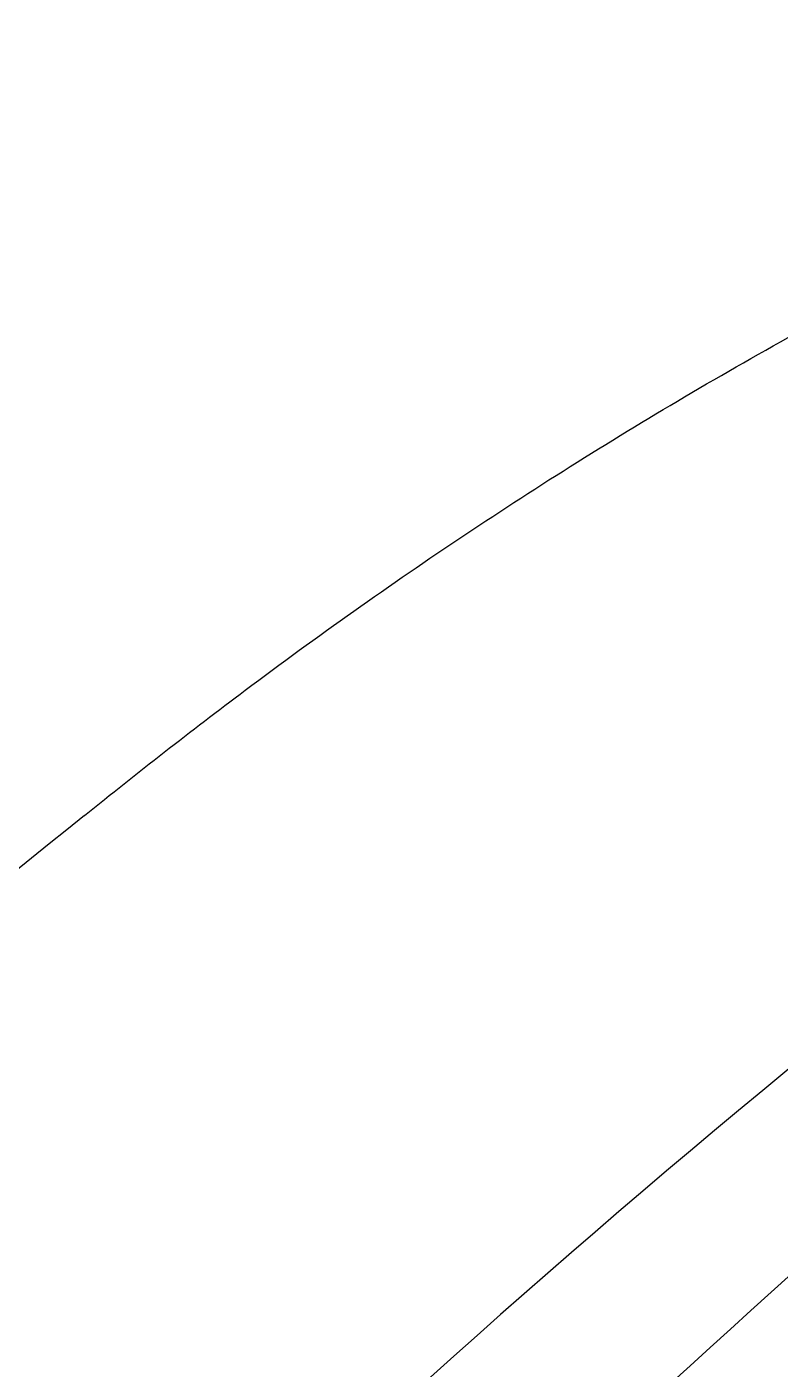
# Model space of a CAD drawing. Extents: x 400 to 501, y 484 to 634.
# Drawn here: x 434.14 to 436.102, y 563.691 to 567.186 of the extents above; entities that cross this region are included whole.
import ezdxf

# ---------------------------------------------------------------- set-up
doc = ezdxf.new("R2010")
doc.units = 0
doc.header["$MEASUREMENT"] = 0
doc.layers.add('1', color=4, linetype='Continuous')
doc.layers.add('DIM', color=3, linetype='Continuous')
doc.layers.add('GEOMETRY', color=3, linetype='Continuous', lineweight=25)

# ---------------------------------------------------------------- blocks, each defined once
blk = doc.blocks.new('2026 GRANDEE')
at = {"layer": '1'}
for centre, radius, start, end in [((-7.1824, -43.0213), 14.4267, 128.35701, 143.33036), ((3.3907, -53.89), 27.86, 127.58581, 138.33269), ((99.2441, -158.7731), 169.5121, 131.737146, 133.281106), ((-73.6316, 29.7841), 86.7311, 311.305332, 313.798829)]:
    blk.add_arc(centre, radius, start, end, dxfattribs=at)
at = {"layer": 'GEOMETRY', "ltscale": 16}
blk.add_open_spline([(-22.7511, -37.1976), (-22.677, -37.0037), (-22.5306, -36.6206), (-22.2687, -36.0738), (-21.998, -35.548), (-21.7236, -35.0308), (-21.4371, -34.5168), (-21.1087, -33.9746), (-20.7321, -33.4138), (-20.3054, -32.8412), (-19.8543, -32.2906), (-19.382, -31.7607), (-18.89, -31.2506), (-18.3784, -30.7598), (-17.8469, -30.2887), (-17.2943, -29.839), (-16.7192, -29.4138), (-16.1545, -29.0395), (-15.6078, -28.7141), (-15.0895, -28.4323), (-14.5697, -28.1642), (-14.044, -27.8983), (-13.4995, -27.6384), (-13.1184, -27.4911), (-12.9255, -27.4165)], degree=3, knots=[0, 0, 0, 0, 0.043581, 0.086128, 0.127218, 0.167808, 0.209119, 0.250866, 0.300979, 0.350971, 0.400782, 0.450417, 0.499973, 0.549557, 0.599236, 0.649064, 0.69912, 0.74941, 0.791338, 0.832807, 0.873394, 0.914208, 0.956555, 1, 1, 1, 1], dxfattribs=at)
at = {"layer": 'GEOMETRY'}
blk.add_open_spline([(-16.135, -31.7084), (-15.9976, -31.597), (-15.674, -31.3442), (-15.149, -30.9723), (-14.5528, -30.5987), (-14.1408, -30.3733), (-13.9329, -30.2595)], degree=3, knots=[0.6888824, 0.6888824, 0.6888824, 0.6888824, 0.751433, 0.8339762, 0.9162267, 1, 1, 1, 1], dxfattribs=at)

msp = doc.modelspace()

# ---------------------------------------------------------------- block references
at = {"layer": 'DIM'}
msp.add_blockref('2026 GRANDEE', (450.4248, 596.8403), dxfattribs=at)

doc.saveas('drawing.dxf')
